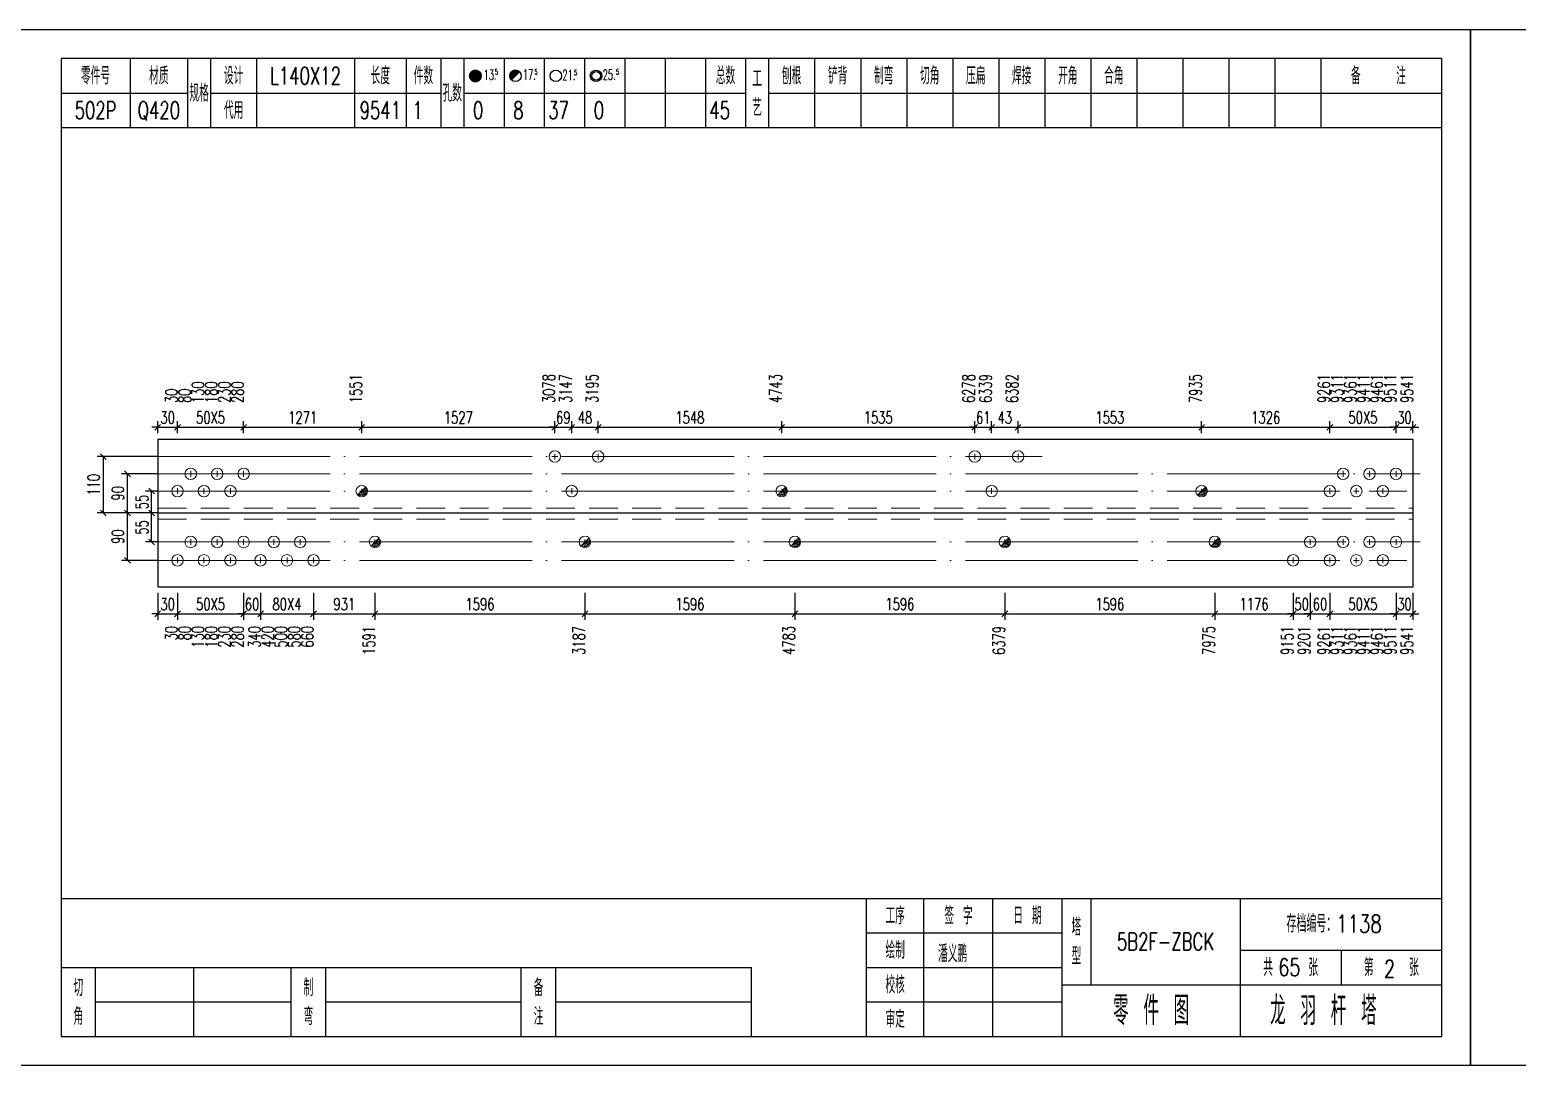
# Model space of a CAD drawing. Header units: millimetres. Extents: x 0 to 30240, y -10896 to -1348.
# Drawn here: x 289.6 to 548.1, y -3906.9 to -3726.9 of the extents above; entities that cross this region are included whole.
import ezdxf
from ezdxf.enums import TextEntityAlignment as Align

# ---------------------------------------------------------------- set-up
doc = ezdxf.new("R2010")
doc.units = ezdxf.units.MM
doc.header["$LTSCALE"] = 20
doc.header["$PDMODE"] = 1
doc.linetypes.add('DASHDOT2X', pattern=[1.75, 1.5, -0.125, 0, -0.125])
doc.linetypes.add('HIDDEN', pattern=[0.375, 0.25, -0.125])
for name, color, linetype, lineweight in [('1', 7, 'Continuous', 25), ('11', 3, 'Continuous', 13), ('2', 1, 'HIDDEN', 13), ('5', 1, 'Continuous', 13), ('7', 2, 'DASHDOT2X', 13)]:
    doc.layers.add(name, color=color, linetype=linetype, lineweight=lineweight)
doc.styles.get("Standard").update_dxf_attribs({"font": 'simplex', "width": 0.7, "bigfont": 'gbhzfs.shx'})
doc.styles.add('SYMBOL_TXT', font='txt.shx', dxfattribs={"width": 0.6})
doc.styles.add('TITLE_TXT', font='simplex.shx', dxfattribs={"width": 0.75, "height": 2.5, "bigfont": 'gbhzfs.shx'})
doc.dimstyles.get("Standard").update_dxf_attribs({"dimtxt": 2.1, "dimasz": 1, "dimexe": 1.05, "dimexo": 0, "dimgap": 0.63, "dimtad": 1, "dimzin": 0, "dimdsep": 46, "dimtxsty": 'standard', "dimblk": 'OBLIQUE', "dimblk1": 'OBLIQUE', "dimblk2": 'OBLIQUE', "dimcen": 0.09, "dimadec": 0, "dimazin": 0, "dimtfac": 1, "dimtdec": 1, "dimtix": 1, "dimtmove": 0, "dimatfit": 3, "dimfxl": 0, "dimtolj": 1, "dimtzin": 0, "dimarcsym": 0})
pattern_1 = [(0, (-3, 0), (0, 0.0125), [])]

# ---------------------------------------------------------------- blocks, each defined once
blk = doc.blocks.new('M12_HOLE')
h = blk.add_hatch()
h.set_pattern_fill('LINE', scale=0.1, style=0)
h.set_pattern_definition(pattern_1)
h.paths.add_polyline_path([(-5, 0, 1), (-1, 0, 1)])
at = {"color": 7}
blk.add_circle((-3, 0), 2, dxfattribs=at)
at = {"color": 7, "attachment_point": 1, "style": 'SYMBOL_TXT'}
for s, insert, char_height, width in [('13\\f??|b0|i0|c0|p54;.', (-0.12, 2.11), 3.5, 5.7075), ('5', (3.74, 2.26), 1.8, 2.9309)]:
    blk.add_mtext(s, dxfattribs=dict(at, insert=insert, char_height=char_height, width=width))
blk = doc.blocks.new('M16_HOLE')
h = blk.add_hatch()
h.set_pattern_fill('LINE', scale=0.1, style=0)
h.set_pattern_definition(pattern_1)
h.paths.add_polyline_path([(-1.59, 1.41, 0.668179), (-5, 0, 0.198912), (-4.41, -1.41)])
at = {"color": 7}
blk.add_circle((-3, 0), 2, dxfattribs=at)
at = {"color": 7, "attachment_point": 1, "style": 'SYMBOL_TXT'}
for s, insert, char_height, width in [('17.', (-0.44, 2.13), 3.5, 6.3164), ('5', (3.56, 2.25), 1.8, 1.822)]:
    blk.add_mtext(s, dxfattribs=dict(at, insert=insert, char_height=char_height, width=width))
blk = doc.blocks.new('M20_HOLE')
at = {"color": 7}
blk.add_circle((-3, 0), 2, dxfattribs=at)
at = {"color": 7, "attachment_point": 1, "style": 'SYMBOL_TXT'}
for s, insert, char_height, width in [('21.', (-0.69, 2.01), 3.5, 6.0735), ('5', (3.32, 2.01), 1.8, 1.4576)]:
    blk.add_mtext(s, dxfattribs=dict(at, insert=insert, char_height=char_height, width=width))
blk = doc.blocks.new('M24_HOLE')
at = {"color": 7}
for radius in [2, 1.5]:
    blk.add_circle((-3, 0), radius, dxfattribs=at)
at = {"color": 7, "attachment_point": 1, "style": 'SYMBOL_TXT'}
for s, insert, char_height, width in [('25.', (-0.69, 2.13), 3.5, 2.4294), ('5', (3.93, 2.25), 1.8, 1.9435)]:
    blk.add_mtext(s, dxfattribs=dict(at, insert=insert, char_height=char_height, width=width))
blk = doc.blocks.new('JgCard')
for p, q in [((270, 180), (0, 180)), ((0, 180), (0, 0)), ((270, 0), (270, 180)), ((265, 175), (25, 175)), ((25, 175), (25, 5)), ((37, 175), (37, 163)), ((47, 175), (47, 163)), ((51, 175), (51, 163)), ((59, 175), (59, 163)), ((76, 175), (76, 163)), ((85, 175), (85, 163)), ((91, 175), (91, 163)), ((95, 175), (95, 163)), ((102, 175), (102, 163)), ((109, 175), (109, 163)), ((116, 175), (116, 163)), ((123, 175), (123, 163)), ((130, 175), (130, 163)), ((137, 175), (137, 163)), ((144, 175), (144, 163)), ((148, 175), (148, 163)), ((156, 175), (156, 163)), ((164, 175), (164, 163)), ((172, 175), (172, 163)), ((180, 175), (180, 163)), ((188, 175), (188, 163)), ((196, 175), (196, 163)), ((204, 175), (204, 163)), ((212, 175), (212, 163)), ((220, 175), (220, 163)), ((228, 175), (228, 163)), ((236, 175), (236, 163)), ((244, 175), (244, 163)), ((265, 5), (265, 175)), ((25, 169), (47, 169)), ((51, 169), (91, 169)), ((95, 169), (144, 169)), ((148, 169), (265, 169)), ((25, 163), (265, 163)), ((25, 29), (265, 29)), ((165, 5), (165, 29)), ((175, 5), (175, 29)), ((187, 5), (187, 29)), ((199, 5), (199, 29)), ((204, 29), (204, 14)), ((230, 5), (230, 29)), ((165, 23), (199, 23)), ((230, 20), (265, 20)), ((247.5, 20), (247.5, 14)), ((25, 17), (145, 17)), ((31, 5), (31, 17)), ((48, 17), (48, 5)), ((65, 5), (65, 17)), ((71, 5), (71, 17)), ((105, 5), (105, 17)), ((111, 5), (111, 17)), ((145, 5), (145, 17)), ((165, 17), (199, 17)), ((199, 14), (265, 14)), ((31, 11), (65, 11)), ((71, 11), (105, 11)), ((111, 11), (145, 11)), ((165, 11), (199, 11)), ((25, 5), (265, 5)), ((0, 0), (270, 0))]:
    blk.add_line(p, q)
blk.add_lwpolyline([(96.03, 171.99, -1), (98.03, 171.99, -1)], format="xyb", close=True)
blk.add_point((145, 96))
at = {"xscale": 0.5, "yscale": 0.5, "zscale": 0.5}
for name, p in [('M12_HOLE', (98.53, 171.99)), ('M16_HOLE', (105.5, 172)), ('M20_HOLE', (112.5, 172)), ('M24_HOLE', (119.5, 172))]:
    blk.add_blockref(name, p, dxfattribs=at)
at = {"style": 'TITLE_TXT', "width": 0.75}
for s, height, p in [('存档编号：1138', 3.076, (238.02, 23.07)), ('潘义鹏', 3, (177.45, 17.91)), ('龙 羽 杆 塔', 5, (235.17, 6.97))]:
    blk.add_text(s, height=height, dxfattribs=at).set_placement(p)
at = {"attachment_point": 5, "style": 'TITLE_TXT'}
for s, insert, char_height, width in [('零件号', (31, 172), 3, 15), ('材质', (42, 172), 3, 8), ('设计', (55, 172), 3, 8), ('长度', (80.5, 172), 3, 8), ('件数', (88, 172), 3, 6), ('总数', (140.5, 172), 3, 7), ('刨根', (152, 172), 3, 8), ('铲背', (160, 172), 3, 8), ('制弯', (168, 172), 3, 8), ('切角', (176, 172), 3, 8), ('压扁', (184, 172), 3, 8), ('焊接', (192, 172), 3, 8), ('开角', (200, 172), 3, 8), ('合角', (208, 172), 3, 8), ('备    注', (254, 172), 3, 22), ('规格', (49, 169), 3, 4), ('孔数', (93, 169), 3, 4), ('工\\P艺', (146, 169), 3, 4), ('代用', (55, 166), 3, 8), ('工序', (170, 26), 3, 10), ('签 字', (181, 26), 3, 12), ('日 期', (193, 26), 3, 12), ('塔\\P型', (201.5, 21.5), 3, 5), ('绘制', (170, 20), 3, 10), ('共    张', (238.75, 17), 3, 17.5), ('第    张', (256.25, 17), 3, 17.5), ('校核', (170, 14), 3, 10), ('切\\P角', (28, 11), 3, 6), ('制\\P弯', (68, 11), 3, 6), ('备\\P注', (108, 11), 3, 6), ('零 件 图', (214.5, 9.5), 5, 31), ('审定', (170, 8), 3, 10)]:
    blk.add_mtext(s, dxfattribs=dict(at, insert=insert, char_height=char_height, width=width))
blk = doc.blocks.new('M20')
for p, q in [((-0.5, 0), (0.5, 0)), ((0, -0.5), (0, 0.5))]:
    blk.add_line(p, q)
blk.add_circle((0, 0), 1)
blk = doc.blocks.new('M16')
for p, q in [((-0.71, -0.71), (0.71, 0.71)), ((-0.4, 0), (0.4, 0)), ((0, 0.4), (0, -0.4))]:
    blk.add_line(p, q)
blk.add_circle((0, 0), 1)
for radius in [0.8, 0.6, 0.4, 0.2]:
    blk.add_arc((0, 0), radius, 225, 45)
blk = doc.blocks.new('_Oblique')
at = {"color": 0, "linetype": 'ByBlock', "lineweight": -2}
blk.add_line((-0.5, -0.5), (0.5, 0.5), dxfattribs=at)
blk = doc.blocks.new('*D2293')
at = {"layer": '11', "color": 0, "lineweight": -2}
for p, q in [((311.8, -3824.77), (311.8, -3829.49)), ((315.24, -3824.77), (315.24, -3829.49)), ((311.8, -3828.44), (310.8, -3828.44)), ((311.8, -3828.44), (315.24, -3828.44)), ((315.24, -3828.44), (316.24, -3828.44))]:
    blk.add_line(p, q, dxfattribs=at)
at = {"layer": 'Defpoints', "color": 0}
for p in [(311.8, -3824.77), (315.24, -3824.77), (315.24, -3828.44)]:
    blk.add_point(p, dxfattribs=at)
at = {"layer": '11', "color": 0, "lineweight": -2}
blk.add_blockref('_Oblique', (311.8, -3828.44), dxfattribs=at)
at = {"layer": '11', "color": 0, "lineweight": -2, "rotation": 180}
blk.add_blockref('_Oblique', (315.24, -3828.44), dxfattribs=at)
at = {"layer": '11', "color": 0, "insert": (313.52, -3826.76), "char_height": 2.1, "attachment_point": 5}
blk.add_mtext('\\A1;30', dxfattribs=at)
blk = doc.blocks.new('*D2295')
at = {"layer": '11', "color": 0, "lineweight": -2}
for p, q in [((326.74, -3824.77), (326.74, -3829.49)), ((329.68, -3824.77), (329.68, -3829.49)), ((326.74, -3828.44), (325.74, -3828.44)), ((326.74, -3828.44), (329.68, -3828.44)), ((329.68, -3828.44), (330.68, -3828.44))]:
    blk.add_line(p, q, dxfattribs=at)
at = {"layer": 'Defpoints', "color": 0}
for p in [(326.74, -3824.77), (329.68, -3824.77), (329.68, -3828.44)]:
    blk.add_point(p, dxfattribs=at)
at = {"layer": '11', "color": 0, "lineweight": -2}
blk.add_blockref('_Oblique', (326.74, -3828.44), dxfattribs=at)
at = {"layer": '11', "color": 0, "lineweight": -2, "rotation": 180}
blk.add_blockref('_Oblique', (329.68, -3828.44), dxfattribs=at)
at = {"layer": '11', "color": 0, "insert": (328.21, -3826.76), "char_height": 2.1, "attachment_point": 5}
blk.add_mtext('\\A1;60', dxfattribs=at)
blk = doc.blocks.new('*D2303')
at = {"layer": '11', "color": 0, "lineweight": -2}
for p, q in [((509.18, -3824.77), (509.18, -3829.49)), ((512.12, -3824.77), (512.12, -3829.49)), ((509.18, -3828.44), (508.18, -3828.44)), ((509.18, -3828.44), (512.12, -3828.44)), ((512.12, -3828.44), (513.12, -3828.44))]:
    blk.add_line(p, q, dxfattribs=at)
at = {"layer": 'Defpoints', "color": 0}
for p in [(509.18, -3824.77), (512.12, -3824.77), (512.12, -3828.44)]:
    blk.add_point(p, dxfattribs=at)
at = {"layer": '11', "color": 0, "lineweight": -2}
blk.add_blockref('_Oblique', (509.18, -3828.44), dxfattribs=at)
at = {"layer": '11', "color": 0, "lineweight": -2, "rotation": 180}
blk.add_blockref('_Oblique', (512.12, -3828.44), dxfattribs=at)
at = {"layer": '11', "color": 0, "insert": (510.65, -3826.76), "char_height": 2.1, "attachment_point": 5}
blk.add_mtext('\\A1;50', dxfattribs=at)
blk = doc.blocks.new('*D2304')
at = {"layer": '11', "color": 0, "lineweight": -2}
for p, q in [((512.12, -3824.77), (512.12, -3829.49)), ((515.56, -3824.77), (515.56, -3829.49)), ((512.12, -3828.44), (511.12, -3828.44)), ((512.12, -3828.44), (515.56, -3828.44)), ((515.56, -3828.44), (516.56, -3828.44))]:
    blk.add_line(p, q, dxfattribs=at)
at = {"layer": 'Defpoints', "color": 0}
for p in [(512.12, -3824.77), (515.56, -3824.77), (515.56, -3828.44)]:
    blk.add_point(p, dxfattribs=at)
at = {"layer": '11', "color": 0, "lineweight": -2}
blk.add_blockref('_Oblique', (512.12, -3828.44), dxfattribs=at)
at = {"layer": '11', "color": 0, "lineweight": -2, "rotation": 180}
blk.add_blockref('_Oblique', (515.56, -3828.44), dxfattribs=at)
at = {"layer": '11', "color": 0, "insert": (513.84, -3826.76), "char_height": 2.1, "attachment_point": 5}
blk.add_mtext('\\A1;60', dxfattribs=at)
blk = doc.blocks.new('*D2306')
at = {"layer": '11', "color": 0, "lineweight": -2}
for p, q in [((527.06, -3824.77), (527.06, -3829.49)), ((530, -3824.77), (530, -3829.49)), ((527.06, -3828.44), (526.06, -3828.44)), ((527.06, -3828.44), (530, -3828.44)), ((530, -3828.44), (531, -3828.44))]:
    blk.add_line(p, q, dxfattribs=at)
at = {"layer": 'Defpoints', "color": 0}
for p in [(527.06, -3824.77), (530, -3824.77), (530, -3828.44)]:
    blk.add_point(p, dxfattribs=at)
at = {"layer": '11', "color": 0, "lineweight": -2}
blk.add_blockref('_Oblique', (527.06, -3828.44), dxfattribs=at)
at = {"layer": '11', "color": 0, "lineweight": -2, "rotation": 180}
blk.add_blockref('_Oblique', (530, -3828.44), dxfattribs=at)
at = {"layer": '11', "color": 0, "insert": (528.53, -3826.76), "char_height": 2.1, "attachment_point": 5}
blk.add_mtext('\\A1;30', dxfattribs=at)
blk = doc.blocks.new('*D2307')
at = {"layer": '11', "color": 0, "lineweight": -2}
for p, q in [((311.8, -3797.05), (311.8, -3794.95)), ((315.24, -3797.05), (315.24, -3794.95)), ((311.8, -3796), (310.8, -3796)), ((311.8, -3796), (315.24, -3796)), ((315.24, -3796), (316.24, -3796))]:
    blk.add_line(p, q, dxfattribs=at)
at = {"layer": 'Defpoints', "color": 0}
for p in [(311.8, -3797.05), (315.24, -3796), (315.24, -3797.05)]:
    blk.add_point(p, dxfattribs=at)
at = {"layer": '11', "color": 0, "lineweight": -2}
blk.add_blockref('_Oblique', (311.8, -3796), dxfattribs=at)
at = {"layer": '11', "color": 0, "lineweight": -2, "rotation": 180}
blk.add_blockref('_Oblique', (315.24, -3796), dxfattribs=at)
at = {"layer": '11', "color": 0, "insert": (313.52, -3794.32), "char_height": 2.1, "attachment_point": 5}
blk.add_mtext('\\A1;30', dxfattribs=at)
blk = doc.blocks.new('*D2311')
at = {"layer": '11', "color": 0, "lineweight": -2}
for p, q in [((380.83, -3797.05), (380.83, -3794.95)), ((383.77, -3797.05), (383.77, -3794.95)), ((380.83, -3796), (379.83, -3796)), ((380.83, -3796), (383.77, -3796)), ((383.77, -3796), (384.77, -3796))]:
    blk.add_line(p, q, dxfattribs=at)
at = {"layer": 'Defpoints', "color": 0}
for p in [(380.83, -3797.05), (383.77, -3796), (383.77, -3797.05)]:
    blk.add_point(p, dxfattribs=at)
at = {"layer": '11', "color": 0, "lineweight": -2}
blk.add_blockref('_Oblique', (380.83, -3796), dxfattribs=at)
at = {"layer": '11', "color": 0, "lineweight": -2, "rotation": 180}
blk.add_blockref('_Oblique', (383.77, -3796), dxfattribs=at)
at = {"layer": '11', "color": 0, "insert": (382.3, -3794.32), "char_height": 2.1, "attachment_point": 5}
blk.add_mtext('\\A1;69', dxfattribs=at)
blk = doc.blocks.new('*D2315')
at = {"layer": '11', "color": 0, "lineweight": -2}
for p, q in [((453.83, -3797.05), (453.83, -3794.95)), ((456.77, -3797.05), (456.77, -3794.95)), ((453.83, -3796), (452.83, -3796)), ((453.83, -3796), (456.77, -3796)), ((456.77, -3796), (457.77, -3796))]:
    blk.add_line(p, q, dxfattribs=at)
at = {"layer": 'Defpoints', "color": 0}
for p in [(453.83, -3797.05), (456.77, -3796), (456.77, -3797.05)]:
    blk.add_point(p, dxfattribs=at)
at = {"layer": '11', "color": 0, "lineweight": -2}
blk.add_blockref('_Oblique', (453.83, -3796), dxfattribs=at)
at = {"layer": '11', "color": 0, "lineweight": -2, "rotation": 180}
blk.add_blockref('_Oblique', (456.77, -3796), dxfattribs=at)
at = {"layer": '11', "color": 0, "insert": (455.3, -3794.32), "char_height": 2.1, "attachment_point": 5}
blk.add_mtext('\\A1;61', dxfattribs=at)
blk = doc.blocks.new('*D2320')
at = {"layer": '11', "color": 0, "lineweight": -2}
for p, q in [((527.06, -3797.05), (527.06, -3794.95)), ((530, -3797.05), (530, -3794.95)), ((527.06, -3796), (526.06, -3796)), ((527.06, -3796), (530, -3796)), ((530, -3796), (531, -3796))]:
    blk.add_line(p, q, dxfattribs=at)
at = {"layer": 'Defpoints', "color": 0}
for p in [(527.06, -3797.05), (530, -3796), (530, -3797.05)]:
    blk.add_point(p, dxfattribs=at)
at = {"layer": '11', "color": 0, "lineweight": -2}
blk.add_blockref('_Oblique', (527.06, -3796), dxfattribs=at)
at = {"layer": '11', "color": 0, "lineweight": -2, "rotation": 180}
blk.add_blockref('_Oblique', (530, -3796), dxfattribs=at)
at = {"layer": '11', "color": 0, "insert": (528.53, -3794.32), "char_height": 2.1, "attachment_point": 5}
blk.add_mtext('\\A1;30', dxfattribs=at)

msp = doc.modelspace()

# ---------------------------------------------------------------- linework, layer by layer
at = {"layer": '1'}
for p, q in [((311.8, -3798.096), (311.8, -3823.716)), ((311.8, -3798.096), (530, -3798.096)), ((530, -3798.096), (530, -3823.716)), ((311.8, -3810.906), (530, -3810.906)), ((311.8, -3823.716), (530, -3823.716))]:
    msp.add_line(p, q, dxfattribs=at)
at = {"layer": '2'}
for p, q in [((311.8, -3810.074), (530, -3810.074)), ((311.8, -3812.004), (530, -3812.004))]:
    msp.add_line(p, q, dxfattribs=at)
at = {"layer": '7'}
for p, q in [((311.8, -3801.096), (465.566, -3801.096)), ((311.8, -3804.096), (531.26, -3804.096)), ((311.8, -3807.096), (528.96, -3807.096)), ((311.8, -3815.938), (531.26, -3815.938)), ((311.8, -3819.141), (528.96, -3819.141))]:
    msp.add_line(p, q, dxfattribs=at)

# ---------------------------------------------------------------- block references
at = {"layer": '1'}
for p in [(270, -3906.906), (540, -3906.906)]:
    msp.add_blockref('JgCard', p, dxfattribs=at)
at = {"layer": '5'}
for name, p in [('M20', (380.829, -3801.096)), ('M20', (388.369, -3801.096)), ('M20', (453.826, -3801.096)), ('M20', (461.366, -3801.096)), ('M20', (317.54, -3804.096)), ('M20', (322.14, -3804.096)), ('M20', (326.74, -3804.096)), ('M20', (517.86, -3804.096)), ('M20', (522.46, -3804.096)), ('M20', (527.06, -3804.096)), ('M20', (315.24, -3807.096)), ('M20', (319.84, -3807.096)), ('M20', (324.44, -3807.096)), ('M16', (347.27, -3807.096)), ('M20', (383.769, -3807.096)), ('M16', (420.268, -3807.096)), ('M20', (456.766, -3807.096)), ('M16', (493.265, -3807.096)), ('M20', (515.56, -3807.096)), ('M20', (520.16, -3807.096)), ('M20', (524.76, -3807.096)), ('M20', (317.54, -3815.938)), ('M20', (322.14, -3815.938)), ('M20', (326.74, -3815.938)), ('M20', (331.98, -3815.938)), ('M20', (336.58, -3815.938)), ('M16', (349.57, -3815.938)), ('M16', (386.069, -3815.938)), ('M16', (422.568, -3815.938)), ('M16', (459.066, -3815.938)), ('M16', (495.565, -3815.938)), ('M20', (512.12, -3815.938)), ('M20', (517.86, -3815.938)), ('M20', (522.46, -3815.938)), ('M20', (527.06, -3815.938)), ('M20', (315.24, -3819.141)), ('M20', (319.84, -3819.141)), ('M20', (324.44, -3819.141)), ('M20', (329.68, -3819.141)), ('M20', (334.28, -3819.141)), ('M20', (338.88, -3819.141)), ('M20', (509.18, -3819.141)), ('M20', (515.56, -3819.141)), ('M20', (520.16, -3819.141)), ('M20', (524.76, -3819.141))]:
    msp.add_blockref(name, p, dxfattribs=at)

# ---------------------------------------------------------------- texts
at = {"style": 'TITLE_TXT', "width": 0.75}
for s, p in [('65', (506.596, -3891.37)), ('2', (524.966, -3891.634))]:
    msp.add_text(s, height=3, dxfattribs=at).set_placement(p)
at = {"layer": '1', "width": 0.7}
for s, p in [('L140X12', (337.5, -3734.906)), ('502P', (301, -3740.906)), ('Q420', (312, -3740.906)), ('9541', (350.5, -3740.906)), ('1', (357, -3740.906)), ('0', (367.5, -3740.906)), ('8', (374.5, -3740.906)), ('37', (381.5, -3740.906)), ('0', (388.5, -3740.906)), ('45', (409.5, -3740.906))]:
    msp.add_text(s, height=3, dxfattribs=at).set_placement(p, align=Align.MIDDLE_CENTER)
for s, p in [('1551', (347.283, -3791.796)), ('3078', (380.847, -3791.796)), ('3147', (383.769, -3791.796)), ('3195', (388.37, -3791.796)), ('4743', (420.278, -3791.796)), ('6278', (453.823, -3791.796)), ('6339', (456.766, -3791.796)), ('6382', (461.368, -3791.796)), ('7935', (493.273, -3791.796)), ('9261', (515.574, -3791.796)), ('9311', (517.874, -3791.796)), ('9361', (520.174, -3791.796)), ('9411', (522.474, -3791.796)), ('9461', (524.774, -3791.796)), ('9511', (527.09, -3791.796)), ('9541', (530, -3791.796)), ('30', (315.24, -3791.796)), ('80', (317.54, -3791.796)), ('130', (319.84, -3791.796)), ('180', (322.14, -3791.796)), ('230', (324.44, -3791.796)), ('280', (326.74, -3791.796))]:
    msp.add_text(s, height=2.1, rotation=90, dxfattribs=at).set_placement(p)
for s, p in [('30', (315.24, -3830.541)), ('80', (317.54, -3830.541)), ('130', (319.84, -3830.541)), ('180', (322.14, -3830.541)), ('230', (324.44, -3830.541)), ('280', (326.74, -3830.541)), ('340', (329.68, -3830.541)), ('420', (331.98, -3830.541)), ('500', (334.28, -3830.541)), ('580', (336.58, -3830.541)), ('660', (338.88, -3830.541)), ('1591', (349.558, -3830.541)), ('3187', (386.063, -3830.541)), ('4783', (422.564, -3830.541)), ('6379', (459.063, -3830.541)), ('7975', (495.563, -3830.541)), ('9151', (509.198, -3830.541)), ('9201', (512.138, -3830.541)), ('9261', (515.574, -3830.541)), ('9311', (517.874, -3830.541)), ('9361', (520.174, -3830.541)), ('9411', (522.474, -3830.541)), ('9461', (524.774, -3830.541)), ('9511', (527.09, -3830.541)), ('9541', (530, -3830.541))]:
    msp.add_text(s, height=2.1, rotation=90, dxfattribs=at).set_placement(p, align=Align.RIGHT)
at = {"layer": '1', "insert": (487, -3885.406), "char_height": 3, "width": 26, "attachment_point": 5}
msp.add_mtext('5B2F-ZBCK', dxfattribs=at)

# ---------------------------------------------------------------- dimensions: what is measured, and where the dimension line sits
at = {"layer": '1'}
for base, p1, p2, text in [((302.35, -3801.096), (311.75, -3810.906), (311.75, -3801.096), '110'), ((306.55, -3804.096), (311.75, -3810.906), (311.75, -3804.096), '90'), ((310.75, -3807.096), (311.75, -3810.906), (311.75, -3807.096), '55'), ((306.55, -3810.906), (311.75, -3819.141), (311.75, -3810.906), '90'), ((310.75, -3810.906), (311.75, -3815.938), (311.75, -3810.906), '55')]:
    msp.add_linear_dim(base=base, p1=p1, p2=p2, angle=90, text=text, dimstyle='standard', dxfattribs=at).render()
at = {"layer": '11'}
for base, p1, p2, text, picture, middle in [((315.24, -3795.996), (311.8, -3797.046), (315.24, -3797.046), '30', '*D2307', (313.52, -3794.316)), ((383.769, -3795.996), (380.829, -3797.046), (383.769, -3797.046), '69', '*D2311', (382.299, -3794.316)), ((456.766, -3795.996), (453.826, -3797.046), (456.766, -3797.046), '61', '*D2315', (455.296, -3794.316)), ((530, -3795.996), (527.06, -3797.046), (530, -3797.046), '30', '*D2320', (528.53, -3794.316)), ((315.24, -3828.441), (311.8, -3824.766), (315.24, -3824.766), '30', '*D2293', (313.52, -3826.761)), ((329.68, -3828.441), (326.74, -3824.766), (329.68, -3824.766), '60', '*D2295', (328.21, -3826.761)), ((512.12, -3828.441), (509.18, -3824.766), (512.12, -3824.766), '50', '*D2303', (510.65, -3826.761)), ((515.56, -3828.441), (512.12, -3824.766), (515.56, -3824.766), '60', '*D2304', (513.84, -3826.761)), ((530, -3828.441), (527.06, -3824.766), (530, -3824.766), '30', '*D2306', (528.53, -3826.761))]:
    dim = msp.add_linear_dim(base=base, p1=p1, p2=p2, text=text, dimstyle='standard', dxfattribs=at)
    dim.commit()
    dim.dimension.update_dxf_attribs({"geometry": picture, "text_midpoint": middle})
for base, p1, p2, text in [((326.74, -3795.996), (315.24, -3797.046), (326.74, -3797.046), '50X5'), ((347.27, -3795.996), (326.74, -3797.046), (347.27, -3797.046), '1271'), ((380.829, -3795.996), (347.27, -3797.046), (380.829, -3797.046), '1527'), ((388.369, -3795.996), (383.769, -3797.046), (388.369, -3797.046), '48'), ((420.268, -3795.996), (388.369, -3797.046), (420.268, -3797.046), '1548'), ((453.826, -3795.996), (420.268, -3797.046), (453.826, -3797.046), '1535'), ((461.366, -3795.996), (456.766, -3797.046), (461.366, -3797.046), '43'), ((493.265, -3795.996), (461.366, -3797.046), (493.265, -3797.046), '1553'), ((515.56, -3795.996), (493.265, -3797.046), (515.56, -3797.046), '1326'), ((527.06, -3795.996), (515.56, -3797.046), (527.06, -3797.046), '50X5'), ((326.74, -3828.441), (315.24, -3824.766), (326.74, -3824.766), '50X5'), ((338.88, -3828.441), (329.68, -3824.766), (338.88, -3824.766), '80X4'), ((349.57, -3828.441), (338.88, -3824.766), (349.57, -3824.766), '931'), ((386.069, -3828.441), (349.57, -3824.766), (386.069, -3824.766), '1596'), ((422.568, -3828.441), (386.069, -3824.766), (422.568, -3824.766), '1596'), ((459.066, -3828.441), (422.568, -3824.766), (459.066, -3824.766), '1596'), ((495.565, -3828.441), (459.066, -3824.766), (495.565, -3824.766), '1596'), ((509.18, -3828.441), (495.565, -3824.766), (509.18, -3824.766), '1176'), ((527.06, -3828.441), (515.56, -3824.766), (527.06, -3824.766), '50X5')]:
    msp.add_linear_dim(base=base, p1=p1, p2=p2, text=text, dimstyle='standard', dxfattribs=at).render()

doc.saveas('drawing.dxf')
